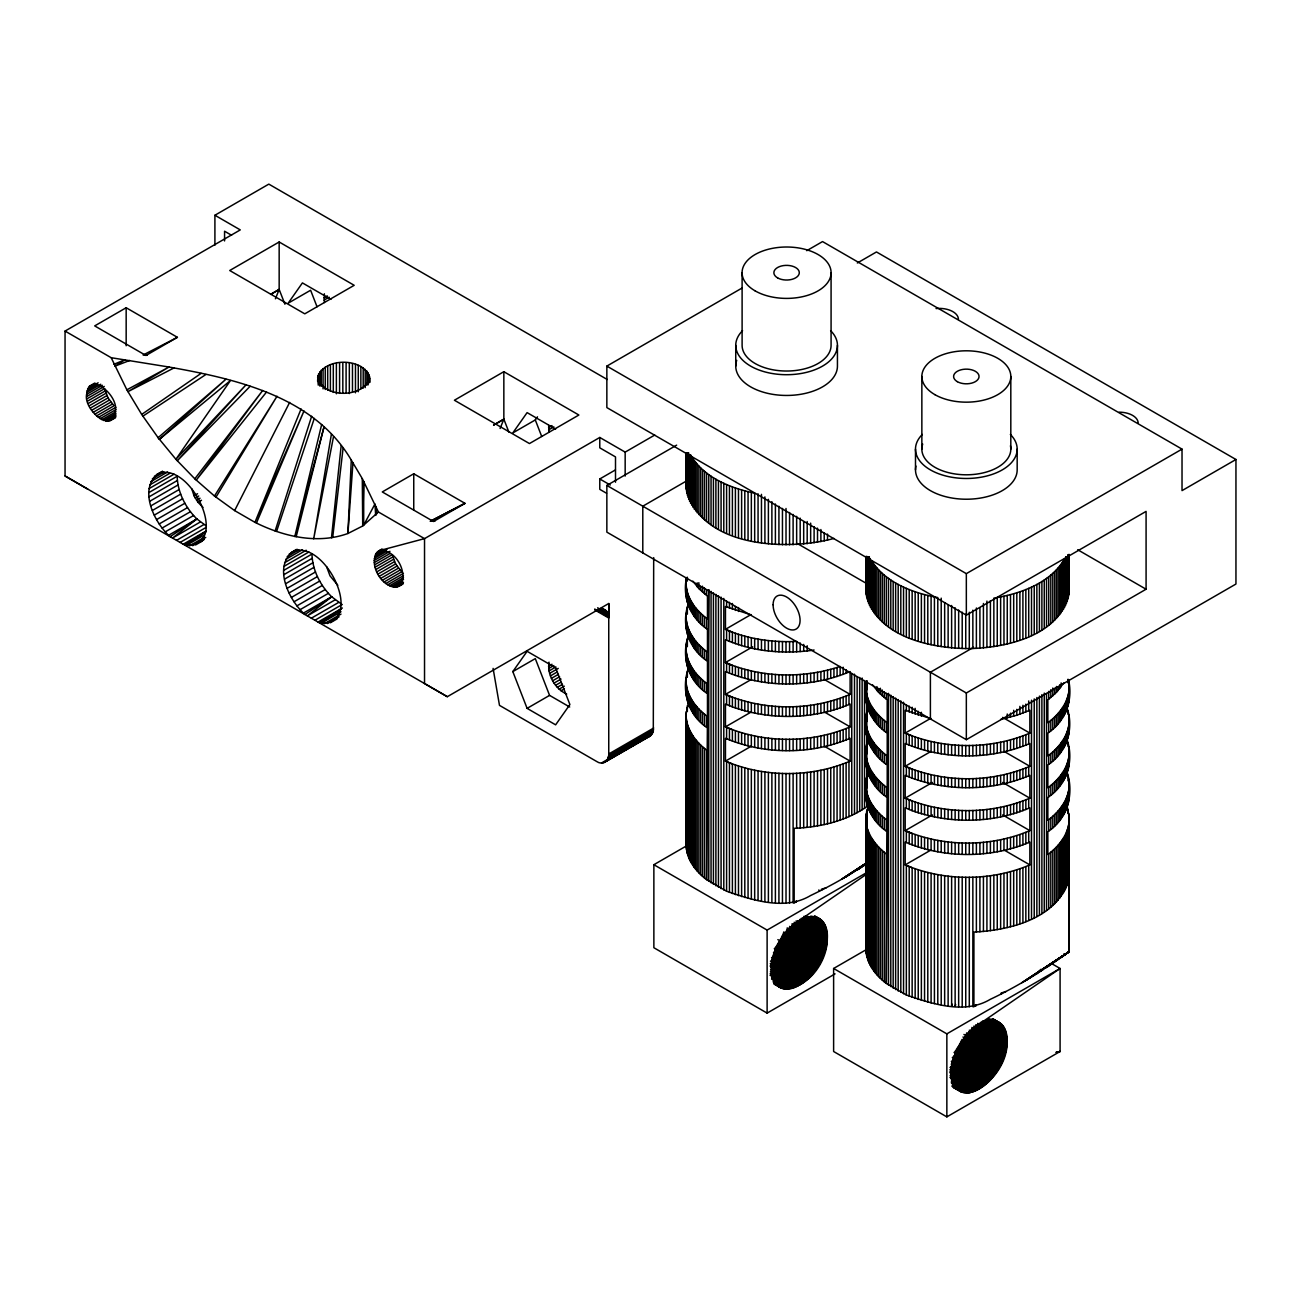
<?xml version="1.0" encoding="UTF-8"?>
<svg xmlns="http://www.w3.org/2000/svg" width="1301" height="1301" viewBox="0 0 1301 1301"><rect width="100%" height="100%" fill="white"/><g stroke="black" fill="none" stroke-linecap="round" stroke-linejoin="round"><path stroke-width="1.5" d="M214.909 245.19L214.909 215.25L240.278 229.903L65.05 331.072L65.05 475.987L447.316 696.702L608.754 603.501L608.754 618.008L594.736 609.909M866.791 863.327C849.033 875.654 830.071 886.209 810.572 895.543C784.91 910.928 752.726 900.211 726.592 891.218L726.592 761.638L725.454 761.118L725.454 738.285C764.663 754.873 810.913 754.873 850.122 738.285L850.122 761.118C811.287 777.575 765.573 777.64 726.592 761.638M735.748 366.101L735.748 345.35M742.107 272.706L742.107 345.35A44.478 25.678 0 0 0 786.585 371.029A44.478 25.678 0 0 0 831.079 345.35L831.079 272.706M837.437 345.35L837.437 366.101A50.837 29.354 0 0 1 781.608 395.309A50.837 29.354 0 0 1 736.724 360.361M1067.34 807.319L1069.194 817.5L1068.999 951.795L1036.913 973.668C1021.854 983.019 1006.372 991.769 990.321 999.314C964.659 1014.699 932.475 1003.982 906.342 994.989L906.342 865.409L905.187 864.889L905.187 842.056C944.396 858.644 990.646 858.644 1029.855 842.056L1029.855 864.889C991.02 881.346 945.323 881.411 906.342 865.409M915.497 469.872L915.497 449.121M921.856 449.121L921.856 376.477M1010.812 449.121L1010.812 376.477M1017.171 449.121L1017.171 469.872A50.837 29.354 0 0 1 963.016 499.161A50.837 29.354 0 0 1 915.937 466.051M857.326 262.997L876.467 251.955L1235.95 459.497L1235.95 584.035L966.334 739.684L606.851 532.142L606.851 485.436L966.334 692.994L1146.083 589.223L1146.083 511.391L966.334 615.162L606.851 407.603L606.851 366.101L741.879 288.139M806.75 250.686L822.541 241.579L1182.024 449.121L1182.024 490.623L1235.95 459.497M708.638 589.662L706.573 879.655L726.592 891.218M888.372 693.433L886.323 983.442L906.342 994.989M779.95 987.508C811.613 994.712 841.731 942.526 819.663 918.717M1051.387 963.456L1060.087 968.481L976.27 1026.131C957.308 1037.011 933.386 1090.498 969.603 1092.71C995.981 1085.75 1019.854 1045.256 999.412 1022.488M111.187 357.71L168.984 367.028C236.213 378.965 313.98 396.447 351.286 460.082L347.92 533.491C317.168 544.582 283.276 536.484 254.963 522.335L234.635 510.594L214.486 496.023L194.808 478.817L175.911 459.286L158.12 437.689L141.695 414.434L126.88 389.812L111.187 357.71L65.05 331.072M324.356 302.548L324.356 293.766M608.754 603.501L608.754 753.978C609.746 760.483 602.542 765.557 596.964 761.654L499.486 705.37L493.095 668.389M604.217 762.532L650.289 736.008L653.297 731.406L653.687 557.625M206.29 525.946L196.874 518.953L170.138 536.663C153.242 522.221 135.889 484.265 162.544 471.238M341.09 603.778L331.674 596.785L304.954 614.495C288.302 600.07 271.08 563.366 296.4 549.429M549.022 432.257L548.664 425.443M566.699 694.067C554.974 688.847 546.973 674.926 549.022 662.16M686.115 485.11L686.245 483.061M686.489 581.303L686.489 577.839C682.179 597.598 690.717 618.268 707.468 629.326L707.468 652.159C696.246 643.946 686.554 631.619 686.115 617.178M686.115 592.313L686.245 590.264M688.717 602.948C680.618 623.943 688.473 649.036 707.468 661.184L707.468 684.017C696.246 675.804 686.554 663.477 686.115 649.053M686.115 624.171L686.245 622.122M688.717 634.823C680.618 655.964 688.245 681.382 707.468 693.661L707.468 716.493C696.246 708.281 686.554 695.954 686.115 681.529M686.115 656.647L686.245 654.598M688.717 667.299C680.618 688.945 687.595 715.274 707.468 727.909L707.468 750.742C696.246 742.529 686.554 730.203 686.115 715.778M686.115 690.896L686.245 688.847M688.717 701.548L686.115 713.729L686.115 845.357C686.538 859.392 695.759 871.491 706.573 879.655L706.573 750.075M686.115 843.308L686.245 841.259M865.864 588.881L867.1 580.718M866.238 702.215L866.238 681.61C861.929 701.385 870.467 722.055 887.217 733.097L887.217 755.93C875.98 747.717 866.303 735.39 865.864 720.965M865.864 696.084L867.1 681.008M868.45 706.736C860.351 727.714 868.222 752.807 887.217 764.955L887.217 787.788C875.98 779.575 866.303 767.248 865.864 752.824M865.864 727.942L867.1 710.753M868.45 738.594C860.351 759.751 867.978 785.17 887.217 797.432L887.217 820.264C875.98 812.068 866.303 799.741 865.864 785.3M865.864 760.418L867.1 742.611M868.45 771.07C860.368 792.716 867.344 819.061 887.217 831.681L887.217 854.513C875.98 846.3 866.303 833.974 865.864 819.549M865.864 794.667L867.1 775.087M868.45 805.319L865.864 817.5L865.864 949.128C866.271 963.179 875.508 975.262 886.323 983.442L886.323 853.846M865.864 947.079L866.059 944.428M865.864 556.568L865.864 590.93C873.296 636.596 930.264 648.451 969.294 648.597C1007.348 647.703 1062.25 635.376 1069.194 590.93L1069.194 554.551M1069.194 687.757C1068.755 702.182 1059.063 714.509 1047.842 722.722L1047.842 699.889L1056.461 692.36L1063.665 683.009M1069.194 720.965C1068.755 735.39 1059.063 747.717 1047.842 755.93L1047.842 733.097C1065.308 721.697 1073.471 699.84 1068.446 679.577L1068.446 683.025M1069.194 752.824C1068.755 767.248 1059.063 779.575 1047.842 787.788L1047.842 764.955C1066.836 752.807 1074.691 727.714 1066.592 706.736M1069.194 785.3C1068.755 799.741 1059.063 812.068 1047.842 820.264L1047.842 797.432C1066.413 785.495 1074.236 761.459 1067.34 740.594M1069.194 819.549C1068.755 833.974 1059.063 846.3 1047.842 854.513L1047.842 831.681C1067.08 819.386 1074.252 794.439 1067.34 773.07M86.614 394.382C90.338 370.59 118.716 396.138 115.399 411.002C111.658 434.745 83.329 409.213 86.614 394.382L102.372 385.291M402.594 584.116C384.95 597.045 362.442 558.796 381.616 549.282M352.945 462.88L347.92 533.491L362.719 525.978L378.412 511.992L362.296 478.638L351.286 460.082M331.479 537.785L341.155 445.739M332.698 537.476L343.057 448.422M866.059 869.832L867.1 864.336M1068.446 825.68L1068.446 880.679L1068.999 877.216M317.607 381.372C317.509 355.498 371.159 355.905 369.695 382.331M369.695 378.266C363.093 398.496 322.746 398.431 317.607 377.306M331.413 434.176L313.687 538.825L333.511 436.697M321.656 424.533L294.79 536.549L324.03 426.891L296.189 536.711M1068.82 878.647C1058.396 918.587 1009.983 930.199 973.912 932.101L973.912 1006.681M867.198 873.752L796.537 922.36C778.535 935.761 760.581 967.993 779.266 987.101M955.698 1004.502L955.129 1006.372L955.129 876.793M275.113 531.019L311.655 416.255M276.576 531.426L314.289 418.434M952.348 1004.242L951.616 1006.08L951.616 876.5M275.422 298.791L279.162 289.44L279.162 241.986L229.724 270.51L304.776 313.834L354.197 285.309L279.162 241.986M500.104 428.501L503.845 419.166L503.845 371.696L454.407 400.236L529.458 443.56L578.88 415.019L503.845 371.696M301.084 408.953L254.963 522.335L303.995 410.97L256.46 522.969M234.635 510.594L289.668 402.367M206.095 531.328L184.644 545.038C233.107 548.339 189.474 457.399 156.592 474.491M993.85 646.613L993.85 598.151C1020.651 593.646 1050.33 583.368 1064.755 558.601L1064.755 607.063M215.982 497.112L277.015 396.252L214.486 496.023M555.625 429.086L527.1 412.628L512.822 432.924L535.296 419.947L537.492 416.824M512.822 671.592L527.1 651.313L555.625 667.771L569.903 704.54L555.625 724.836L527.1 708.362L512.822 671.592L535.296 658.615L549.575 695.385L569.708 707.012M194.808 478.817L262.672 390.495L196.256 480.102L266.526 392.024M1040.735 969.375L1036.913 973.668M250.15 386.267L177.31 460.733L245.987 384.852L175.911 459.286L230.472 380.51L159.438 439.299L158.12 437.689L225.951 379.225L159.438 439.299M857.164 869.881L863.116 866.059L859.863 867.068L861.116 867.377L857.652 869.588L867.621 862.774M399.082 586.133C410.173 573.774 394.398 546.534 378.103 551.299M148.867 492.591L177.164 476.247C177.603 492.38 185.506 507.748 196.874 518.953L172.529 538.045L200.338 521.994M283.667 570.407L311.964 554.08C312.403 570.212 320.322 585.58 331.674 596.785L307.345 615.877L335.154 599.826M1066.69 953.487L1068.999 951.795L1069.064 815.451M1066.235 953.812L1063.844 955.568L1064.169 953.796L1063.584 955.763L1060.624 957.829M206.078 531.621L186.222 545.461L204.517 534.906M340.878 609.453L321.022 623.293L319.461 622.87L340.895 609.161M1023.611 981.686L1068.999 951.795L1021.74 982.775M1045.451 968.139L1068.999 951.795L1025.221 980.743M141.695 414.434L201.118 373.371M866.385 863.815L863.49 865.815L867.263 863.327M1027.367 979.474L1068.999 951.795L1025.481 980.58M1057.827 959.78L1047.012 967.115M794.163 902.91L794.163 828.33C819.565 827.257 845.65 821.37 866.808 806.685L866.808 681.008M796.537 922.36C802.831 917.904 811.58 914.489 818.98 918.327M976.27 1026.131C982.58 1021.692 991.313 1018.26 998.713 1022.098M847.618 875.703L867.474 862.482L845.471 876.972M845.748 876.809L867.491 862.417L841.991 879.004M142.899 416.141L205.9 374.493M843.861 877.915L867.263 862.482L841.698 879.167M279.162 289.44L270.657 294.384L279.162 289.44L284.935 304.239M503.845 419.166L493.632 425.085L503.845 419.166L508.886 432.111M214.909 215.25L268.819 184.124L607.209 379.485M126.164 307.735L94.697 325.901L145.94 355.482L177.408 337.317L126.164 307.735L126.164 345.757M89.362 386.186L94.615 383.161M88.403 387.389L95.396 383.356M87.639 388.853L98.144 382.787M87.086 390.528L97.591 384.462M86.744 392.365L100.746 384.267M86.744 396.529L104.259 386.43M87.086 398.756L104.6 388.657L108.032 397.878L114.065 405.782L96.567 415.897M87.639 401.082L105.153 390.967M88.403 403.391L105.901 393.292M89.362 405.717L106.877 395.618M90.517 407.994L108.032 397.878M91.851 410.189L109.349 400.074M93.298 412.254L110.813 402.139M94.892 414.157L112.39 404.058M98.323 417.426L115.822 407.327M100.096 418.727L115.854 409.636M101.917 419.768L115.919 411.685M103.69 420.532L115.952 413.458M105.462 421.036L115.968 414.97M107.121 421.231L115.887 416.174M108.715 421.15L115.708 417.101M110.162 420.76L115.415 417.735M323.884 297.896L327.332 295.896M323.982 300.157L329.169 297.165M154.315 476.345L162.625 471.531M152.38 478.735L164.04 472.019M150.883 481.598L167.52 472.003M149.761 484.899L169.732 473.369M149.095 488.591L174.058 474.182M149.095 496.836L177.391 480.492M149.761 501.275L178.058 484.948M150.883 505.861L179.164 489.534M152.38 510.48L180.676 494.136M154.315 515.098L182.595 498.755M203.005 507.471L197.996 502.284L194.044 495.762L197.557 493.73M156.592 519.587L184.888 503.259M195.199 498.023L198.711 496.006M196.532 500.218L200.029 498.202M159.21 523.945L187.507 507.618M197.996 502.284L201.492 500.267M162.105 528.043L190.401 511.716M165.26 531.849L193.556 515.521M168.577 535.28L196.874 518.953M176.546 540.354L203.899 524.563M180.123 542.419L205.769 527.621M183.23 544.225L205.818 531.182M189.539 545.867L204.517 537.232M202.403 539.362L205.737 537.427M192.678 545.688L204.338 538.972M200.484 541.753L203.818 539.834M195.573 544.94L202.24 541.102M413.751 473.775L382.283 491.941L433.509 521.522L464.977 503.341L413.751 473.775L413.751 509.797M289.115 554.177L297.441 549.364M287.196 556.568L298.84 549.851M285.667 559.43L302.304 549.819M284.577 562.731L306.207 550.242M283.911 566.423L308.874 552.014M283.911 574.652L312.191 558.324M284.577 579.108L312.858 562.78M548.55 427.606L551.998 425.606M548.664 429.867L553.852 426.874M285.667 583.694L313.964 567.35M287.196 588.312L315.493 571.968M289.115 592.931L317.411 576.587M291.408 597.419L319.688 581.075M376.965 552.226L382.218 549.201M375.989 553.429L382.998 549.396M294.026 601.778L322.323 585.434M375.241 554.893L383.99 549.835M374.672 556.552L386.934 549.477M374.33 558.389L386.592 551.315M374.216 560.422L389.958 551.315M296.921 605.876L325.217 589.532M374.33 562.569L390.089 553.478M374.672 564.797L392.186 554.698L395.618 563.918L401.651 571.822L384.153 581.937M300.059 609.681L328.356 593.354M375.241 567.106L392.739 557.007M654.745 435.054L625.163 452.114L599.777 437.461L424.533 538.63L379.437 550.632M375.989 569.431L393.504 559.332M303.393 613.113L331.674 596.785M376.965 571.757L394.463 561.658M378.103 574.017L395.618 563.918M379.437 576.229L396.951 566.114M311.346 618.186L338.715 602.396M380.9 578.294L398.399 568.179M382.478 580.197L399.992 570.098M314.923 620.252L342.293 604.461M318.046 622.057L342.374 608.006M385.909 583.466L403.424 573.367M340.992 611.763L321.022 623.293C367.093 622.821 323.607 535.801 291.408 552.323M387.698 584.767L403.44 575.676M389.503 585.808L403.505 577.725M324.356 623.699L340.992 614.088M327.494 623.521L339.138 616.804M391.292 586.572L403.538 579.498M330.389 622.772L337.04 618.918M393.048 587.076L401.798 582.019M394.723 587.271L403.473 582.214M396.301 587.19L403.31 583.141M397.748 586.8L403.001 583.775M606.542 493.258L599.777 489.339L599.777 478.963L615.422 469.921M606.851 485.436L676.65 445.137M686.001 481.256L642.792 506.203L642.792 552.892M548.55 666.258L551.998 664.274M548.664 668.551L553.852 665.559M549.022 670.942L555.934 666.958M549.624 673.381L558.259 668.389M550.453 675.87L557.365 671.885M551.478 678.325L558.389 674.341M552.697 680.732L559.609 676.748M554.096 683.058L561.007 679.073M555.641 685.269L560.829 682.277M557.332 687.318L562.52 684.326M559.105 689.156L564.292 686.164M527.1 708.362L549.575 695.385M560.959 690.766L564.423 688.766M750.986 614.576L725.454 629.326L725.454 606.494L751.344 614.934M752.677 646.808L725.454 662.534L725.454 639.702C753.133 651.801 784.389 654.419 814.101 650.028M608.754 753.978L653.687 728.023M653.606 729.78L608.673 755.718L607.209 760.077L652.143 734.138M608.364 757.361L653.297 731.406M607.876 758.792L652.809 732.853M601.55 762.955L608.461 758.955M620.561 751.978L624.025 749.978M627.472 747.977L632.66 744.985M602.932 762.874L647.865 736.935M606.364 761.118L651.297 735.179M750.986 679.642L725.454 694.392L725.454 671.56C764.663 688.148 810.913 688.148 850.122 671.56L850.122 694.392C810.913 710.98 764.663 710.98 725.454 694.392L732.398 697.255L732.398 706.898C770.127 720.331 813.19 719.795 850.122 704.036L850.122 726.869C810.913 743.456 764.663 743.456 725.454 726.869L725.454 704.036L732.398 706.898M606.851 366.101L966.334 573.643L1182.024 449.121M750.986 712.135L725.454 726.869L732.398 729.731L732.398 741.147M750.986 746.367L725.454 761.118L732.398 763.98L732.398 893.559M973.587 647.296L930.394 672.243L930.394 718.933M835.063 973.88L767.118 1013.105L653.866 947.73L653.866 864.71L686.977 845.601M930.719 718.347L905.187 733.097L905.187 710.265L931.093 718.705M930.719 751.555L905.187 766.305L905.187 743.473C944.396 760.06 990.646 760.06 1029.855 743.473L1029.855 766.305C990.646 782.893 944.396 782.893 905.187 766.305L912.147 769.167L912.147 778.193C949.86 791.626 992.923 791.089 1029.855 775.331L1029.855 798.163C990.646 814.751 944.396 814.751 905.187 798.163L905.187 775.331L912.147 778.193M932.427 782.438L905.187 798.163L912.147 801.026L912.147 810.686C949.86 824.102 992.923 823.566 1029.855 807.807L1029.855 830.64C990.646 847.227 944.396 847.227 905.187 830.64L905.187 807.807L912.147 810.686M932.427 814.914L905.187 830.64L912.147 833.502L912.147 844.918M653.866 864.71L767.118 930.085L866.417 872.743M930.719 850.155L905.187 864.889L912.147 867.751L912.147 997.347M833.616 968.481L946.852 1033.856L1060.087 968.481L1060.087 1051.501L946.852 1116.876L833.616 1051.501L833.616 968.481L866.71 949.372M126.88 389.812L168.984 367.028L127.986 391.65L173.862 368.004M143.11 355.01L177.408 337.317M430.224 521.311L464.977 503.341L430.696 521.05M596.167 610.754C601.306 606.624 609.323 610.332 608.738 617.129L594.703 609.031M649.15 736.594L650.289 736.008M1038.393 972.286L1042.865 969.847M1000.632 719.404L1016.813 715.241L1029.855 710.265L1029.855 733.097C990.646 749.685 944.396 749.685 905.187 733.097L912.147 735.959L912.147 746.335M113.919 364.28L125.107 359.71L114.895 366.166L129.693 360.475M826.249 887.737L821.386 889.266L821.825 890.014M1005.982 991.508L1001.136 993.053L1001.575 993.785M732.398 674.422L732.398 665.396L725.454 662.534C761.394 677.919 803.156 678.699 840.153 666.486L840.153 675.512M833.941 538.435C785.999 551.461 698.702 547.526 686.115 487.159L686.115 452.797M144.086 354.897L147.338 355.01M431.672 520.937L434.924 521.05M732.398 642.564L732.398 632.188L725.454 629.326C747.717 639.165 772.452 642.548 796.651 641.426L796.651 651.817M871.394 609.014L871.394 560.552C885.753 582.946 912.765 592.866 937.793 597.582L937.793 646.044M690.555 503.292L690.555 454.83C703.613 477.597 730.186 488.005 754.678 493.177L754.678 541.639M1077.683 549.738L1146.083 589.223M797.334 543.525L867.539 584.068M231.562 235.253L224.569 231.22L224.569 240.945M330.942 299.376L302.417 282.902L288.155 303.198L310.614 290.237L317.037 306.776M599.777 478.963L610.25 485.013M1002.632 717.371L1029.855 733.097M1004.323 751.555L1029.855 766.305M824.59 679.642L850.122 694.392M1002.632 782.438L1029.855 798.163M824.59 712.135L850.122 726.869M1002.632 814.914L1029.855 830.64M602.379 608.38L605.876 610.413M601.55 608.299L606.819 611.34M600.558 608.461L607.567 612.511M597.631 607.795L608.152 613.877M598.021 609.34L608.543 615.406M824.59 746.367L850.122 761.118M1004.323 850.155L1029.855 864.889M378.412 511.992L424.533 538.63L424.533 683.545L447.316 696.702M815.109 916.148L820.329 919.157M993.118 1018.911L1000.079 1022.944M814.621 916.148L821.598 920.165M992.63 1018.911L1001.347 1023.936M815.223 916.717L822.183 920.734M993.216 1019.48L1001.933 1024.505M814.036 916.311L822.752 921.336M992.045 1019.073L1002.486 1025.107M814.572 916.945L823.289 921.97M992.582 1019.708L1003.022 1025.757M813.336 916.62L823.793 922.653M991.329 1019.382L1003.526 1026.424M812.068 916.327L824.265 923.368M990.077 1019.106L1004.014 1027.139M810.767 916.083L824.704 924.117M988.776 1018.846L1004.453 1027.904M811.19 916.863L825.127 924.913M989.183 1019.626L1004.86 1028.684M809.824 916.685L825.501 925.727M987.833 1019.447L1005.25 1029.498M808.441 916.522L825.859 926.588M988.175 1020.293L1005.608 1030.359M807.01 916.408L826.184 927.467M986.76 1020.179L1005.917 1031.238M805.563 916.311L826.46 928.394M987.036 1021.09L1006.21 1032.165M804.067 916.262L826.72 929.337M985.556 1021.041L1006.454 1033.108M804.294 917.238L826.932 930.313M984.028 1021.009L1006.681 1034.084M804.473 918.23L827.127 931.305M982.483 1021.009L1006.86 1035.092M802.88 918.262L827.273 932.345M982.629 1022.033L1007.023 1036.116M801.27 918.311L827.403 933.402M981.003 1022.082L1007.137 1037.173M801.351 919.384L827.485 934.476M981.1 1023.155L1007.218 1038.247M799.66 919.482L827.534 935.582M979.409 1023.253L1007.283 1039.353M799.676 920.604L827.55 936.704M977.685 1023.367L1007.299 1040.475M797.92 920.734L827.534 937.842M977.669 1024.521L1007.283 1041.613M796.131 920.897L827.485 938.997M975.864 1024.668L1007.218 1042.768M796.033 922.067L827.403 940.184M975.783 1025.838L1007.137 1043.955M794.179 922.263L827.273 941.371M973.929 1026.034L1007.023 1045.142M794.017 923.466L827.127 942.575M973.766 1027.237L1006.86 1046.346M792.098 923.677L826.932 943.794M971.831 1027.448L1006.681 1047.565M791.87 924.913L826.72 945.03M971.619 1028.684L1006.454 1048.801M791.626 926.149L826.46 946.266M971.359 1029.92L1006.21 1050.037M789.593 926.393L826.184 947.518M969.343 1030.164L1005.917 1051.289M789.268 927.646L825.859 948.771M969.017 1031.417L1005.608 1052.542M787.186 927.906L825.501 950.023M968.66 1032.685L1005.25 1053.794M786.796 929.158L825.127 951.291M966.545 1032.929L1004.86 1055.062M786.389 930.426L824.704 952.56M966.123 1034.197L1004.453 1056.331M785.934 931.695L824.265 953.828M963.943 1034.458L1004.014 1057.599M783.722 931.955L823.793 955.08M965.212 1036.734L1003.526 1058.851M783.218 933.207L823.289 956.349M962.951 1036.995L1003.022 1060.12M782.682 934.476L822.752 957.601M964.171 1039.255L1002.486 1061.372M782.112 935.728L822.183 958.853M961.862 1039.499L1001.933 1062.624M781.527 936.964L821.598 960.105M961.276 1040.735L1001.347 1063.876M780.909 938.2L820.98 961.341M960.658 1041.971L1000.729 1065.112M780.275 939.436L820.329 962.561M960.008 1043.207L1000.079 1066.332M777.852 939.631L819.663 963.781M959.341 1044.41L999.412 1067.552M778.909 941.843L818.98 964.984M958.642 1045.614L998.713 1068.755M778.193 943.03L818.264 966.155M957.926 1046.801L997.997 1069.942M777.445 944.201L817.516 967.326M957.194 1047.972L997.265 1071.113M776.681 945.355L816.752 968.481M956.43 1049.126L996.501 1072.252M775.9 946.477L815.971 969.619M955.65 1050.265L995.72 1073.39M775.103 947.6L815.174 970.725M954.853 1051.371L994.907 1074.512M774.274 948.689L814.345 971.814M954.023 1052.46L994.094 1075.602M775.185 950.755L813.515 972.888M954.918 1054.542L993.248 1076.659M774.323 951.812L812.653 973.929M954.072 1055.583L992.387 1077.716M773.445 952.82L811.775 974.953M953.194 1056.591L991.525 1078.724M774.306 954.82L810.897 975.945M952.299 1057.583L990.63 1079.716M773.396 955.78L809.986 976.905M953.145 1059.551L989.736 1080.676M772.485 956.723L809.076 977.848M952.234 1060.494L988.809 1081.619M771.558 957.617L808.149 978.742M951.307 1061.405L987.882 1082.513M772.371 959.504L807.205 979.62M952.104 1063.275L986.955 1083.391M771.412 960.333L806.262 980.45M951.161 1064.12L986.012 1084.237M770.468 961.146L805.303 981.263M951.942 1065.926L985.052 1085.034M771.249 962.919L804.343 982.027M950.982 1066.69L984.093 1085.815M770.273 963.667L803.367 982.775M950.023 1067.438L983.117 1086.546M771.038 965.358L802.408 983.475M950.787 1069.146L982.141 1087.246M770.062 966.025L801.432 984.125M949.811 1069.796L981.165 1087.912M770.826 967.651L800.44 984.759M950.576 1071.439L980.19 1088.53M771.591 969.245L799.465 985.345M949.6 1072.024L979.214 1089.116M770.615 969.798L798.489 985.882M950.348 1073.569L978.222 1089.669M771.379 971.31L797.513 986.402M951.112 1075.081L977.246 1090.173M770.403 971.766L796.537 986.857M950.137 1075.553L976.27 1090.628M771.168 973.197L795.562 987.28M950.917 1076.984L975.295 1091.051M770.192 973.587L794.586 987.67M949.941 1077.358L974.335 1091.441M770.973 974.937L793.626 988.012M952.462 1079.716L973.376 1091.783M770.029 975.23L792.667 988.305M951.503 1080.009L972.416 1092.076M772.566 977.49L791.724 988.549M952.299 1081.261L971.473 1092.336M771.623 977.702L790.78 988.76M951.373 1081.473L970.53 1092.547M772.436 978.872L789.853 988.939M952.186 1082.643L969.603 1092.71M771.526 979.002L788.943 989.053M951.275 1082.774L968.692 1092.824M774.111 981.084L788.048 989.134M952.104 1083.863L967.781 1092.905M773.217 981.117L787.154 989.167M952.966 1084.888L966.903 1092.938M774.079 982.125L786.276 989.167M953.828 1085.896L966.025 1092.938M773.233 982.06L785.43 989.102M952.966 1085.831L965.163 1092.873M774.128 982.971L784.584 989.004M952.137 1085.733L964.334 1092.775M775.054 983.832L783.755 988.858M952.446 1086.254L963.504 1092.645M774.241 983.654L782.958 988.679M952.251 1086.416L962.707 1092.45M775.201 984.434L782.177 988.451M953.6 1087.425L961.911 1092.222M774.03 984.093L781.413 988.175M953.454 1087.62L961.163 1091.946M65.05 475.987L87.817 489.16M872.597 684.928L878.598 692.36L887.217 699.889L887.217 722.722C875.98 714.509 866.303 702.182 865.864 687.757M692.864 581.157L698.848 588.589L707.468 596.118L707.468 618.951C696.246 610.738 686.554 598.411 686.115 583.97M337.805 585.287L330.015 575.855L326.584 566.634M818.849 889.933L819.484 891.201M194.044 495.762L191.767 488.802M535.296 419.947L541.72 436.485M976.205 1005.738L975.978 1004.714L975.522 1006.015L972.855 1006.73L972.855 877.15M796.456 901.951L796.245 900.942L795.789 902.243L793.106 902.959L793.106 773.379M1068.82 584.783L1069.194 588.881M1068.82 691.986L1069.194 696.084M1068.82 790.569L1069.194 794.667M1069.194 727.942L1068.82 714.818M1069.194 760.418L1068.82 746.676M1069.194 947.079L1068.82 813.401M376.477 514.383L376.054 506.528L375.68 515.407L374.964 503.959L363.695 525.214L363.695 481.435L362.719 525.978L362.296 478.638M1069.064 554.519L1069.064 592.98M1069.064 683.659L1069.064 700.182M1069.064 716.867L1069.064 732.04M1069.064 748.725L1069.064 764.516M1069.064 781.202L1069.064 798.765M1068.82 554.502L1068.82 595.029M1068.82 681.61L1068.82 702.215M1068.82 725.047L1068.82 734.073M1068.82 756.906L1068.82 766.565M1068.82 779.153L1068.82 800.814M1068.446 554.649L1068.446 597.061M1068.446 693.888L1068.446 704.264M1068.446 727.096L1068.446 736.122M1068.446 758.955L1068.446 768.598M1068.446 791.431L1068.446 802.847M1067.958 554.665L1067.958 599.094M1067.958 679.268L1067.958 682.732M1067.958 695.905L1067.958 706.28M1067.958 710.753L1067.958 714.363M1067.958 729.113L1067.958 738.155M1067.958 742.611L1067.958 746.465M1067.958 760.971L1067.958 770.631M1067.958 775.087L1067.958 780.795M1067.958 793.464L1067.958 804.88M1067.958 809.336L1067.958 813.385M1067.958 827.712L1067.34 884.729L1067.34 829.729M1067.34 556.682L1067.34 601.111M1067.34 697.921L1067.34 708.313M1067.34 731.129L1067.34 740.171M1067.34 763.004L1067.34 772.648M1067.34 795.48L1067.34 806.896M1066.592 556.665L1066.592 603.111M1066.592 699.938L1066.592 710.346M1066.592 733.146L1066.592 742.172M1066.592 765.004L1066.592 774.648M1066.592 797.48L1066.592 809.368M1066.592 831.729L1066.592 886.729M1065.747 556.633L1065.747 605.095M1065.747 701.922L1065.747 712.298M1065.747 735.13L1065.747 744.156M1065.747 766.988L1065.747 776.632M1065.747 799.465L1065.747 810.881M1065.747 833.713L1065.747 888.713M1064.755 703.89L1064.755 714.265M1064.755 737.098L1064.755 746.124M1064.755 768.956L1064.755 778.616M1064.755 801.432L1064.755 812.849M1064.755 835.681L1064.755 890.681M1063.665 560.552L1063.665 609.014M1063.665 705.841L1063.665 716.217M1063.665 739.049L1063.665 748.075M1063.665 770.908L1063.665 780.551M1063.665 803.384L1063.665 814.8M1063.665 837.633L1063.665 892.632M1062.445 562.487L1062.445 610.95M1062.445 707.76L1062.445 718.136M1062.445 740.968L1062.445 749.994M1062.445 772.827L1062.445 782.486M1062.445 805.319L1062.445 816.735M1062.445 839.568L1062.445 894.568M1061.128 564.374L1061.128 612.836M1061.128 682.911L1061.128 686.83M1061.128 709.663L1061.128 720.038M1061.128 742.871L1061.128 751.897M1061.128 774.729L1061.128 784.389M1061.128 807.222L1061.128 818.622M1061.128 841.454L1061.128 896.454M1059.681 566.244L1059.681 614.706M1059.681 684.781L1059.681 688.701M1059.681 711.533L1059.681 721.909M1059.681 744.741L1059.681 753.767M1059.681 776.599L1059.681 786.259M1059.681 809.092L1059.681 820.508M1059.681 843.324L1059.681 898.34M1058.12 568.098L1058.12 616.56M1058.12 686.619L1058.12 690.555M1058.12 713.371L1058.12 723.763M1058.12 746.579L1058.12 755.621M1058.12 778.453L1058.12 788.097M1058.12 810.93L1058.12 822.346M1058.12 845.178L1058.12 900.178M1056.461 569.903L1056.461 618.365M1056.461 686.473L1056.461 692.36M1056.461 715.192L1056.461 725.568M1056.461 748.4L1056.461 757.426M1056.461 780.258L1056.461 789.902M1056.461 812.735L1056.461 824.151M1056.461 846.984L1056.461 901.983M1054.688 571.676L1054.688 620.138M1054.688 688.245L1054.688 694.132M1054.688 716.965L1054.688 727.34M1054.688 750.173L1054.688 759.199M1054.688 782.031L1054.688 791.675M1054.688 814.507L1054.688 825.924M1054.688 848.756L1054.688 903.756M1052.802 573.416L1052.802 621.878M1052.802 688.018L1052.802 695.872M1052.802 718.705L1052.802 729.08M1052.802 751.913L1052.802 760.939M1052.802 783.771L1052.802 793.415M1052.802 816.247L1052.802 827.664M1052.802 850.496L1052.802 905.496M1050.818 575.107L1050.818 623.569M1050.818 689.709L1050.818 697.564M1050.818 720.396L1050.818 730.772M1050.818 753.604L1050.818 762.63M1050.818 785.462L1050.818 795.122M1050.818 817.955L1050.818 829.355M1050.818 852.188L1050.818 907.187M1048.736 576.766L1048.736 625.228M1048.736 691.368L1048.736 699.222M1048.736 722.055L1048.736 732.43M1048.736 755.263L1048.736 764.289M1048.736 787.121L1048.736 796.781M1048.736 819.597L1048.736 831.014M1048.736 853.846L1048.736 908.846M1046.541 578.392L1046.541 626.854M1046.541 693.563L1046.541 910.472M1044.264 579.953L1044.264 628.416M1044.264 693.091L1044.264 912.034M1041.89 581.482L1041.89 629.944M1041.89 694.62L1041.89 913.562M1039.418 582.946L1039.418 631.408M1039.418 696.1L1039.418 915.026M1036.864 584.377L1036.864 632.839M1036.864 697.515L1036.864 916.457M1034.23 585.743L1034.23 634.205M1034.23 698.897L1034.23 917.823M1031.514 587.06L1031.514 635.522M1031.514 700.214L1031.514 919.14M1028.717 588.328L1028.717 636.791M1028.717 700.963L1028.717 710.785M1028.717 733.618L1028.717 743.993M1028.717 766.826L1028.717 775.851M1028.717 798.684L1028.717 808.328M1028.717 831.16L1028.717 842.576M1028.717 865.409L1028.717 920.409M1025.838 589.532L1025.838 637.994M1025.838 704.134L1025.838 711.989M1025.838 734.821L1025.838 745.197M1025.838 768.029L1025.838 777.055M1025.838 799.887L1025.838 809.531M1025.838 832.364L1025.838 843.78M1025.838 866.612L1025.838 921.612M1022.911 590.67L1022.911 639.133M1022.911 705.272L1022.911 713.127M1022.911 735.959L1022.911 746.335M1022.911 769.167L1022.911 778.193M1022.911 801.026L1022.911 810.686M1022.911 833.502L1022.911 844.918M1022.911 867.751L1022.911 922.751M1019.886 591.76L1019.886 640.222M1019.886 706.362L1019.886 714.216M1019.886 737.049L1019.886 747.425M1019.886 770.257L1019.886 779.283M1019.886 802.115L1019.886 811.759M1019.886 834.592L1019.886 846.008M1019.886 868.84L1019.886 923.84M1016.813 592.784L1016.813 641.247M1016.813 709.354L1016.813 715.241M1016.813 738.074L1016.813 748.449M1016.813 771.282L1016.813 780.307M1016.813 803.14L1016.813 812.783M1016.813 835.616L1016.813 847.032M1016.813 869.865L1016.813 924.865M1013.69 593.744L1013.69 642.206M1013.69 710.313L1013.69 716.2M1013.69 739.033L1013.69 749.409M1013.69 772.241L1013.69 781.267M1013.69 804.099L1013.69 813.759M1013.69 836.576L1013.69 847.992M1013.69 870.824L1013.69 925.824M1010.503 594.638L1010.503 643.101M1010.503 713.176L1010.503 717.095M1010.503 739.927L1010.503 750.303M1010.503 773.136L1010.503 782.161M1010.503 804.994L1010.503 814.654M1010.503 837.486L1010.503 848.903M1010.503 871.719L1010.503 926.735M1007.25 595.484L1007.25 643.946M1007.25 714.005L1007.25 717.941M1007.25 740.757L1007.25 751.149M1007.25 773.965L1007.25 783.007M1007.25 805.839L1007.25 815.483M1007.25 838.316L1007.25 849.732M1007.25 872.564L1007.25 927.564M1003.965 596.248L1003.965 644.711M1003.965 741.537L1003.965 751.913M1003.965 774.745L1003.965 783.771M1003.965 806.604L1003.965 816.247M1003.965 839.08L1003.965 850.496M1003.965 873.329L1003.965 928.329M1000.632 596.948L1000.632 645.41M1000.632 742.237L1000.632 752.612M1000.632 775.445L1000.632 784.47M1000.632 807.303L1000.632 816.947M1000.632 839.779L1000.632 851.196M1000.632 874.028L1000.632 929.028M997.249 597.582L997.249 646.044M997.249 742.871L997.249 753.246M997.249 776.079L997.249 785.105M997.249 807.937L997.249 817.581M997.249 840.413L997.249 851.83M997.249 874.662L997.249 929.662M993.85 743.424L993.85 753.816M993.85 776.632L993.85 785.674M993.85 808.49L993.85 818.15M993.85 840.983L993.85 852.399M993.85 875.231L993.85 930.231M990.403 600.655L990.403 647.101M990.403 743.928L990.403 754.304M990.403 777.136L990.403 786.162M990.403 808.994L990.403 818.638M990.403 841.471L990.403 852.887M990.403 875.719L990.403 930.719M986.922 601.078L986.922 647.524M986.922 744.351L986.922 754.726M986.922 777.559L986.922 786.585M986.922 809.417L986.922 819.077M986.922 841.91L986.922 853.31M986.922 876.142L986.922 931.142M983.426 603.469L983.426 647.882M983.426 744.709L983.426 755.084M983.426 777.917L983.426 786.942M983.426 809.775L983.426 819.435M983.426 842.251L983.426 853.667M983.426 876.5L983.426 931.5M979.913 607.778L979.913 648.174M979.913 745.001L979.913 755.377M979.913 778.209L979.913 787.235M979.913 810.068L979.913 819.711M979.913 842.544L979.913 853.96M979.913 876.793L979.913 931.792M976.384 608.006L976.384 648.386M976.384 745.213L976.384 755.588M976.384 778.421L976.384 787.447M976.384 810.279L976.384 819.923M976.384 842.755L976.384 854.172M976.384 877.004L976.384 932.004M972.855 610.169L972.855 648.532M972.855 745.343L972.855 755.735M972.855 778.551L972.855 787.593M972.855 810.425L972.855 820.069M972.855 842.902L972.855 854.318M969.294 612.251L969.294 648.597M969.294 745.424L969.294 755.8M969.294 778.632L969.294 787.658M969.294 810.49L969.294 820.134M969.294 842.967L969.294 854.383M969.294 877.216L969.294 1006.795M966.334 573.643L966.334 615.162M966.334 692.994L966.334 739.684M965.749 614.267L965.749 648.597M965.749 745.424L965.749 755.8M965.749 778.632L965.749 787.658M965.749 810.49L965.749 820.134M965.749 842.967L965.749 854.383M965.749 877.216L965.749 1006.795M962.203 612.186L962.203 648.532M962.203 745.343L962.203 755.735M962.203 778.551L962.203 787.593M962.203 810.425L962.203 820.069M962.203 842.902L962.203 854.318M962.203 877.15L962.203 1006.73M958.658 610.023L958.658 648.386M958.658 745.213L958.658 755.588M958.658 778.421L958.658 787.447M958.658 810.279L958.658 819.923M958.658 842.755L958.658 854.172M958.658 877.004L958.658 1006.584M955.129 607.778L955.129 648.174M955.129 745.001L955.129 755.377M955.129 778.209L955.129 787.235M955.129 810.068L955.129 819.711M955.129 842.544L955.129 853.96M951.616 605.485L951.616 647.882M951.616 744.709L951.616 755.084M951.616 777.917L951.616 786.942M951.616 809.775L951.616 819.435M951.616 842.251L951.616 853.667M948.12 605.128L948.12 647.524M948.12 744.351L948.12 754.726M948.12 777.559L948.12 786.585M948.12 809.417L948.12 819.077M948.12 841.91L948.12 853.31M948.12 876.142L948.12 1005.738M946.852 1033.856L946.852 1116.876M944.656 602.672L944.656 647.101M944.656 743.928L944.656 754.304M944.656 777.136L944.656 786.162M944.656 808.994L944.656 818.638M944.656 841.471L944.656 852.887M944.656 875.719L944.656 1005.299M941.208 598.151L941.208 646.613M941.208 743.424L941.208 753.816M941.208 776.632L941.208 785.674M941.208 808.49L941.208 818.15M941.208 840.983L941.208 852.399M941.208 875.231L941.208 1004.811M937.793 742.871L937.793 753.246M937.793 776.079L937.793 785.105M937.793 807.937L937.793 817.581M937.793 840.413L937.793 851.83M937.793 874.662L937.793 1004.242M934.427 596.948L934.427 645.41M934.427 742.237L934.427 752.612M934.427 775.445L934.427 784.47M934.427 807.303L934.427 816.947M934.427 839.779L934.427 851.196M934.427 874.028L934.427 1003.608M931.093 596.248L931.093 644.711M931.093 741.537L931.093 751.913M931.093 774.745L931.093 783.771M931.093 806.604L931.093 816.247M931.093 839.08L931.093 850.496M931.093 873.329L931.093 1002.908M927.792 595.484L927.792 643.946M927.792 740.757L927.792 751.149M927.792 773.965L927.792 783.007M927.792 805.839L927.792 815.483M927.792 838.316L927.792 849.732M927.792 872.564L927.792 1002.144M924.556 594.638L924.556 643.101M924.556 739.927L924.556 750.303M924.556 773.136L924.556 782.161M924.556 804.994L924.556 814.654M924.556 837.486L924.556 848.903M924.556 871.719L924.556 1001.315M921.368 593.744L921.368 642.206M921.368 712.281L921.368 716.2M921.368 739.033L921.368 749.409M921.368 772.241L921.368 781.267M921.368 804.099L921.368 813.759M921.368 836.576L921.368 847.992M921.368 870.824L921.368 1000.404M918.23 592.784L918.23 641.247M918.23 711.305L918.23 715.241M918.23 738.074L918.23 748.449M918.23 771.282L918.23 780.307M918.23 803.14L918.23 812.783M918.23 835.616L918.23 847.032M918.23 869.865L918.23 999.444M915.156 591.76L915.156 640.222M915.156 708.329L915.156 714.216M915.156 737.049L915.156 747.425M915.156 770.257L915.156 779.283M915.156 802.115L915.156 811.759M915.156 834.592L915.156 846.008M915.156 868.84L915.156 998.42M912.147 590.67L912.147 639.133M912.147 707.24L912.147 713.127M909.204 589.532L909.204 637.994M909.204 706.085L909.204 711.989M909.204 734.821L909.204 745.197M909.204 768.029L909.204 777.055M909.204 799.887L909.204 809.531M909.204 832.364L909.204 843.78M909.204 866.612L909.204 996.192M906.342 588.328L906.342 636.791M906.342 704.882L906.342 710.785M906.342 733.618L906.342 743.993M906.342 766.826L906.342 775.851M906.342 798.684L906.342 808.328M906.342 831.16L906.342 842.576M903.544 587.06L903.544 635.522M903.544 702.215L903.544 993.72M900.812 585.743L900.812 634.205M900.812 700.897L900.812 992.403M898.178 584.377L898.178 632.839M898.178 699.515L898.178 991.037M895.625 582.946L895.625 631.408M895.625 698.1L895.625 989.622M893.169 581.482L893.169 629.944M893.169 696.62L893.169 988.142M890.795 579.953L890.795 628.416M890.795 695.108L890.795 986.613M888.502 578.392L888.502 626.854M888.502 693.531L888.502 985.052M886.323 576.766L886.323 625.228M886.323 693.335L886.323 699.222M886.323 722.055L886.323 732.43M886.323 755.263L886.323 764.289M886.323 787.121L886.323 796.781M886.323 819.597L886.323 831.014M884.241 575.107L884.241 623.569M884.241 691.677L884.241 697.564M884.241 720.396L884.241 730.772M884.241 753.604L884.241 762.63M884.241 785.462L884.241 795.122M884.241 817.955L884.241 829.355M884.241 852.188L884.241 981.783M882.257 573.416L882.257 621.878M882.257 689.985L882.257 695.872M882.257 718.705L882.257 729.08M882.257 751.913L882.257 760.939M882.257 783.771L882.257 793.415M882.257 816.247L882.257 827.664M882.257 850.496L882.257 980.076M880.37 571.676L880.37 620.138M880.37 688.245L880.37 694.132M880.37 716.965L880.37 727.34M880.37 750.173L880.37 759.199M880.37 782.031L880.37 791.675M880.37 814.507L880.37 825.924M880.37 848.756L880.37 978.336M878.598 569.903L878.598 618.365M878.598 688.424L878.598 692.36M878.598 715.192L878.598 725.568M878.598 748.4L878.598 757.426M878.598 780.258L878.598 789.902M878.598 812.735L878.598 824.151M878.598 846.984L878.598 976.563M876.923 568.098L876.923 616.56M876.923 686.619L876.923 690.555M876.923 713.371L876.923 723.763M876.923 746.579L876.923 755.621M876.923 778.453L876.923 788.097M876.923 810.93L876.923 822.346M876.923 845.178L876.923 974.758M875.378 566.244L875.378 614.706M875.378 711.533L875.378 721.909M875.378 744.741L875.378 753.767M875.378 776.599L875.378 786.259M875.378 809.092L875.378 820.508M875.378 843.324L875.378 972.92M873.93 564.374L873.93 612.836M873.93 709.663L873.93 720.038M873.93 742.871L873.93 751.897M873.93 774.729L873.93 784.389M873.93 807.222L873.93 818.622M873.93 841.454L873.93 971.05M872.597 562.487L872.597 610.95M872.597 707.76L872.597 718.136M872.597 740.968L872.597 749.994M872.597 772.827L872.597 782.486M872.597 805.319L872.597 816.735M872.597 839.568L872.597 969.147M871.394 705.841L871.394 716.217M871.394 739.049L871.394 748.075M871.394 770.908L871.394 780.551M871.394 803.384L871.394 814.8M871.394 837.633L871.394 967.212M870.288 558.601L870.288 607.063M870.288 703.89L870.288 714.265M870.288 737.098L870.288 746.124M870.288 768.956L870.288 778.616M870.288 801.432L870.288 812.849M870.288 835.681L870.288 965.277M869.312 556.633L869.312 605.095M869.312 701.922L869.312 712.298M869.312 735.13L869.312 744.156M869.312 766.988L869.312 776.632M869.312 799.465L869.312 810.881M869.312 833.713L869.312 963.293M868.45 556.665L868.45 603.111M868.45 699.938L868.45 710.313M868.45 733.146L868.45 742.172M868.45 765.004L868.45 774.648M868.45 797.48L868.45 808.897M868.45 831.729L868.45 961.309M868.092 705.077L868.092 710.785M868.092 737.423L868.092 743.131M867.718 556.682L867.718 601.111M867.718 697.921L867.718 708.313M867.718 731.129L867.718 740.171M867.718 740.594L867.718 744.448M867.718 763.004L867.718 772.648M867.718 773.07L867.718 776.876M867.718 795.48L867.718 806.896M867.718 829.729L867.718 959.309M867.1 556.486L867.1 599.094M867.1 695.905L867.1 706.28M867.1 729.113L867.1 738.155M867.1 760.971L867.1 770.631M867.1 793.464L867.1 804.88M867.1 809.336L867.1 957.292M866.612 556.503L866.612 597.061M866.612 681.301L866.612 689.953M866.612 693.888L866.612 704.264M866.612 712.785L866.612 721.811M866.612 727.096L866.612 736.122M866.612 744.644L866.612 754.287M866.612 758.955L866.612 768.598M866.612 777.12L866.612 788.536M866.612 791.431L866.612 802.847M866.612 811.369L866.612 955.259M866.238 556.519L866.238 595.029M866.238 714.818L866.238 723.844M866.238 725.047L866.238 734.073M866.238 746.676L866.238 756.336M866.238 756.906L866.238 766.565M866.238 779.153L866.238 800.814M866.238 813.401L866.238 953.226M865.994 556.535L865.994 592.98M865.994 683.659L865.994 700.182M865.994 716.867L865.994 732.04M865.994 748.725L865.994 764.516M865.994 781.202L865.994 798.765M865.994 815.451L865.994 951.177M864.514 680.553L864.514 808.263M862.14 678.016L862.14 809.791M859.685 677.463L859.685 811.255M857.131 676.862L857.131 812.686M854.497 674.178L854.497 814.052M851.765 673.463L851.765 815.369M848.968 694.897L848.968 704.557M848.968 727.389L848.968 738.805M848.968 761.638L848.968 816.638M846.105 669.673L846.105 673.284M846.105 696.1L846.105 705.76M846.105 728.593L846.105 740.009M846.105 762.841L846.105 817.841M843.162 667.202L843.162 674.422M843.162 697.255L843.162 706.898M843.162 729.731L843.162 741.147M843.162 763.98L843.162 818.98M840.153 698.344L840.153 707.988M840.153 730.82L840.153 742.237M840.153 765.069L840.153 820.069M837.08 667.511L837.08 676.536M837.08 699.369L837.08 709.012M837.08 731.845L837.08 743.261M837.08 766.094L837.08 821.094M833.941 668.47L833.941 677.496M833.941 700.328L833.941 709.972M833.941 732.805L833.941 744.221M833.941 767.053L833.941 822.053M830.754 669.365L830.754 678.39M830.754 701.223L830.754 710.883M830.754 733.699L830.754 745.115M830.754 767.948L830.754 822.948M827.517 534.109L827.517 540.175M827.517 670.194L827.517 679.22M827.517 702.052L827.517 711.712M827.517 734.545L827.517 745.961M827.517 768.793L827.517 823.793M824.216 532.857L824.216 540.94M824.216 670.958L824.216 680M824.216 702.833L824.216 712.476M824.216 735.309L824.216 746.725M824.216 769.558L824.216 824.558M820.882 529.523L820.882 541.639M820.882 671.674L820.882 680.699M820.882 703.532L820.882 713.176M820.882 736.008L820.882 747.425M820.882 770.257L820.882 825.257M817.516 528.141L817.516 542.273M817.516 672.308L817.516 681.334M817.516 704.166L817.516 713.81M817.516 736.642L817.516 748.059M817.516 770.891L817.516 825.891M814.101 526.677L814.101 542.842M814.101 672.861L814.101 681.887M814.101 704.719L814.101 714.379M814.101 737.212L814.101 748.628M814.101 771.444L814.101 826.46M810.653 523.132L810.653 543.33M810.653 673.365L810.653 682.391M810.653 705.223L810.653 714.867M810.653 737.7L810.653 749.116M810.653 771.948L810.653 826.948M807.189 521.538L807.189 543.753M807.189 645.768L807.189 650.955M807.189 673.788L807.189 682.814M807.189 705.646L807.189 715.29M807.189 738.122L807.189 749.539M807.189 772.371L807.189 827.371M803.693 521.896L803.693 544.111M803.693 644.402L803.693 651.313M803.693 674.146L803.693 683.171M803.693 706.004L803.693 715.648M803.693 738.48L803.693 749.896M803.693 772.729L803.693 827.729M800.18 518.14L800.18 544.403M800.18 642.954L800.18 651.59M800.18 674.422L800.18 683.464M800.18 706.28L800.18 715.94M800.18 738.773L800.18 750.189M800.18 773.022L800.18 828.021M796.651 516.334L796.651 544.615M796.651 674.65L796.651 683.675M796.651 706.508L796.651 716.152M796.651 738.984L796.651 750.401M796.651 773.233L796.651 828.233M793.106 514.464L793.106 544.761M793.106 641.572L793.106 651.947M793.106 674.78L793.106 683.806M793.106 706.638L793.106 716.298M793.106 739.131L793.106 750.547M789.561 512.513L789.561 544.826M789.561 641.653L789.561 652.029M789.561 674.861L789.561 683.887M789.561 706.719L789.561 716.363M789.561 739.196L789.561 750.612M789.561 773.445L789.561 903.024M786.015 508.48L786.015 544.826M786.015 641.653L786.015 652.029M786.015 674.861L786.015 683.887M786.015 706.719L786.015 716.363M786.015 739.196L786.015 750.612M786.015 773.445L786.015 903.024M782.454 508.415L782.454 544.761M782.454 641.572L782.454 651.947M782.454 674.78L782.454 683.806M782.454 706.638L782.454 716.298M782.454 739.131L782.454 750.547M782.454 773.379L782.454 902.959M778.925 506.252L778.925 544.615M778.925 641.426L778.925 651.817M778.925 674.65L778.925 683.675M778.925 706.508L778.925 716.152M778.925 738.984L778.925 750.401M778.925 773.233L778.925 902.813M775.396 504.007L775.396 544.403M775.396 641.214L775.396 651.59M775.396 674.422L775.396 683.464M775.396 706.28L775.396 715.94M775.396 738.773L775.396 750.189M775.396 773.022L775.396 902.601M771.883 501.714L771.883 544.111M771.883 640.938L771.883 651.313M771.883 674.146L771.883 683.171M771.883 706.004L771.883 715.648M771.883 738.48L771.883 749.896M771.883 772.729L771.883 902.309M768.387 499.324L768.387 543.753M768.387 640.58L768.387 650.955M768.387 673.788L768.387 682.814M768.387 705.646L768.387 715.29M768.387 738.122L768.387 749.539M768.387 772.371L768.387 901.951M767.118 930.085L767.118 1013.105M764.907 496.884L764.907 543.33M764.907 640.157L764.907 650.533M764.907 673.365L764.907 682.391M764.907 705.223L764.907 714.867M764.907 737.7L764.907 749.116M764.907 771.948L764.907 901.528M761.459 494.364L761.459 542.842M761.459 639.653L761.459 650.028M761.459 672.861L761.459 681.887M761.459 704.719L761.459 714.379M761.459 737.212L761.459 748.628M761.459 771.444L761.459 901.04M758.06 493.811L758.06 542.273M758.06 639.1L758.06 649.475M758.06 672.308L758.06 681.334M758.06 704.166L758.06 713.81M758.06 736.642L758.06 748.059M758.06 770.891L758.06 900.471M754.678 638.466L754.678 648.841M754.678 671.674L754.678 680.699M754.678 703.532L754.678 713.176M754.678 736.008L754.678 747.425M754.678 770.257L754.678 899.837M751.344 492.477L751.344 540.94M751.344 637.75L751.344 648.142M751.344 670.958L751.344 680M751.344 702.833L751.344 712.476M751.344 735.309L751.344 746.725M751.344 769.558L751.344 899.137M748.059 491.697L748.059 540.175M748.059 636.986L748.059 647.361M748.059 670.194L748.059 679.22M748.059 702.052L748.059 711.712M748.059 734.545L748.059 745.961M748.059 768.793L748.059 898.373M744.806 490.867L744.806 539.33M744.806 636.156L744.806 646.532M744.806 669.365L744.806 678.39M744.806 701.223L744.806 710.883M744.806 733.699L744.806 745.115M744.806 767.948L744.806 897.527M741.619 489.973L741.619 538.435M741.619 635.262L741.619 645.638M741.619 668.47L741.619 677.496M741.619 700.328L741.619 709.972M741.619 732.805L741.619 744.221M741.619 767.053L741.619 896.633M738.48 489.013L738.48 537.476M738.48 607.534L738.48 611.47M738.48 634.303L738.48 644.678M738.48 667.511L738.48 676.536M738.48 699.369L738.48 709.012M738.48 731.845L738.48 743.261M738.48 766.094L738.48 895.673M735.407 487.989L735.407 536.451M735.407 606.51L735.407 610.445M735.407 633.278L735.407 643.653M735.407 666.486L735.407 675.512M735.407 698.344L735.407 707.988M735.407 730.82L735.407 742.237M735.407 765.069L735.407 894.649M732.398 486.899L732.398 535.361M732.398 603.469L732.398 609.356M729.454 485.761L729.454 534.223M729.454 602.314L729.454 608.217M729.454 631.034L729.454 641.426M729.454 664.242L729.454 673.284M729.454 696.1L729.454 705.76M729.454 728.593L729.454 740.009M729.454 762.841L729.454 892.421M726.592 484.557L726.592 533.02M726.592 601.111L726.592 606.998M726.592 629.83L726.592 640.206M726.592 663.038L726.592 672.08M726.592 694.897L726.592 704.557M726.592 727.389L726.592 738.805M723.795 483.289L723.795 531.751M723.795 598.427L723.795 889.949M721.079 481.972L721.079 530.434M721.079 597.11L721.079 888.632M718.445 480.606L718.445 529.068M718.445 595.744L718.445 887.266M715.892 479.175L715.892 527.637M715.892 594.329L715.892 885.835M713.42 477.711L713.42 526.173M713.42 592.849L713.42 884.371M711.045 476.182L711.045 524.645M711.045 591.321L711.045 882.842M708.769 474.605L708.769 523.067M708.769 589.76L708.769 881.281M706.573 472.995L706.573 521.457M706.573 589.564L706.573 595.451M706.573 618.284L706.573 628.659M706.573 651.492L706.573 660.518M706.573 683.35L706.573 692.994M706.573 715.826L706.573 727.243M704.491 471.336L704.491 519.798M704.491 587.906L704.491 593.793M704.491 616.625L704.491 627.001M704.491 649.833L704.491 658.859M704.491 681.691L704.491 691.335M704.491 714.168L704.491 725.584M704.491 748.417L704.491 877.996M702.507 469.645L702.507 518.107M702.507 586.198L702.507 592.101M702.507 614.918L702.507 625.309M702.507 648.142L702.507 657.168M702.507 680L702.507 689.644M702.507 712.476L702.507 723.893M702.507 746.725L702.507 876.305M700.621 467.905L700.621 516.367M700.621 586.426L700.621 590.361M700.621 613.194L700.621 623.569M700.621 646.402L700.621 655.428M700.621 678.26L700.621 687.904M700.621 710.736L700.621 722.153M700.621 744.985L700.621 874.565M698.848 466.132L698.848 514.594M698.848 582.685L698.848 588.589M698.848 611.421L698.848 621.797M698.848 644.629L698.848 653.655M698.848 676.487L698.848 686.131M698.848 708.964L698.848 720.38M698.848 743.213L698.848 872.792M697.19 464.311L697.19 512.789M697.19 582.848L697.19 586.767M697.19 609.6L697.19 619.975M697.19 642.808L697.19 651.834M697.19 674.666L697.19 684.326M697.19 707.159L697.19 718.575M697.19 741.407L697.19 870.987M695.628 462.473L695.628 510.935M695.628 607.762L695.628 618.138M695.628 640.97L695.628 649.996M695.628 672.828L695.628 682.488M695.628 705.305L695.628 716.721M695.628 739.553L695.628 869.133M694.181 460.603L694.181 509.065M694.181 605.892L694.181 616.267M694.181 639.1L694.181 648.126M694.181 670.958L694.181 680.602M694.181 703.434L694.181 714.851M694.181 737.683L694.181 867.263M692.864 458.7L692.864 507.162M692.864 603.989L692.864 614.365M692.864 637.197L692.864 646.223M692.864 669.056L692.864 678.715M692.864 701.548L692.864 712.948M692.864 735.781L692.864 865.376M691.644 456.781L691.644 505.243M691.644 602.07L691.644 612.446M691.644 635.278L691.644 644.304M691.644 667.137L691.644 676.78M691.644 699.613L691.644 711.029M691.644 733.862L691.644 863.441M690.555 600.119L690.555 610.494M690.555 633.327L690.555 642.352M690.555 665.185L690.555 674.829M690.555 697.661L690.555 709.078M690.555 731.91L690.555 861.49M689.563 454.878L689.563 501.324M689.563 598.151L689.563 608.526M689.563 631.359L689.563 640.385M689.563 663.217L689.563 672.861M689.563 695.693L689.563 707.11M689.563 729.942L689.563 859.522M688.717 452.894L688.717 499.34M688.717 596.167L688.717 606.575M688.717 629.375L688.717 638.677M688.717 661.233L688.717 671.105M688.717 693.709L688.717 705.467M688.717 727.958L688.717 857.538M687.969 452.911L687.969 497.34M687.969 594.15L687.969 604.526M687.969 627.358L687.969 636.384M687.969 659.217L687.969 668.877M687.969 691.709L687.969 703.125M687.969 725.942L687.969 855.538M687.351 452.911L687.351 495.307M687.351 577.237L687.351 580.685M687.351 592.134L687.351 602.509M687.351 606.982L687.351 614.202M687.351 625.342L687.351 634.368M687.351 638.84L687.351 646.564M687.351 657.2L687.351 666.86M687.351 671.316L687.351 677.024M687.351 689.693L687.351 701.109M687.351 705.565L687.351 711.452M687.351 723.925L687.351 853.521M686.863 452.894L686.863 493.29M686.863 577.53L686.863 580.994M686.863 590.101L686.863 600.493M686.863 609.014L686.863 612.625M686.863 623.309L686.863 632.351M686.863 640.873L686.863 646.662M686.863 655.167L686.863 664.827M686.863 673.349L686.863 677.154M686.863 687.66L686.863 699.076M686.863 707.598L686.863 711.517M686.863 721.909L686.863 851.488M686.489 452.878L686.489 491.241M686.489 588.068L686.489 598.444M686.489 621.276L686.489 630.302M686.489 642.905L686.489 646.76M686.489 653.135L686.489 662.794M686.489 685.627L686.489 697.027M686.489 719.86L686.489 849.455M686.245 452.764L686.245 489.209M686.245 579.888L686.245 596.411M686.245 613.096L686.245 628.269M686.245 644.954L686.245 660.745M686.245 677.431L686.245 694.994M686.245 711.68L686.245 847.406M625.163 452.114L625.163 476.068M615.503 482.216L615.503 456.911L599.777 447.837L599.777 437.461M369.582 376.379L369.582 382.461M369.094 374.509L369.094 382.624M368.167 372.688L368.167 384.868M366.849 370.964L366.849 385.177M365.207 369.338L365.207 387.617M363.19 367.841L363.19 388.153M360.865 366.508L360.865 388.836M358.279 365.337L358.279 391.747M355.482 364.394L355.482 392.821M352.473 363.63L352.473 392.056M349.335 363.109L349.335 393.553M346.099 362.816L346.099 393.276M342.83 362.751L342.83 393.211M339.577 362.93L339.577 393.39M336.374 363.337L336.374 393.796M333.3 363.971L333.3 392.398M330.389 364.849L330.389 391.243M327.689 365.906L327.689 390.267M325.25 367.142L325.25 389.487M323.071 368.573L323.071 388.869M321.233 370.135L321.233 386.364M319.721 371.81L319.721 386.023M318.631 373.582L318.631 383.73M318.225 381.063L318.225 385.129M317.916 375.436L317.916 381.518M1010.438 445.771A44.478 25.678 0 0 1 964.87 474.784A44.478 25.678 0 0 1 922.702 444.096M1010.357 434.436A50.837 29.354 0 0 1 966.334 478.475A50.837 29.354 0 0 1 922.311 434.436M830.623 330.665A50.837 29.354 0 0 1 786.585 374.704A50.837 29.354 0 0 1 742.562 330.665M1119.12 412.173A19.06 11.01 0 0 1 1138.18 423.183M936.053 308.565A19.06 11.01 0 0 1 958.43 319.396M1060.087 1051.501L1056.168 1052.298L1060.087 1051.501M934.882 394.642A44.478 25.678 0 0 0 1009.3 383.128A44.478 25.678 0 0 0 954.82 351.677A44.478 25.678 0 0 0 934.882 394.642M957.341 381.665A12.717 7.334 0 0 0 978.612 378.38A12.717 7.334 0 0 0 963.049 369.386A12.717 7.334 0 0 0 957.341 381.665M755.133 290.871A44.478 25.678 0 0 0 829.566 279.357A44.478 25.678 0 0 0 775.071 247.889A44.478 25.678 0 0 0 755.133 290.871M777.608 277.894A12.717 7.334 0 0 0 798.863 274.609A12.717 7.334 0 0 0 783.3 265.615A12.717 7.334 0 0 0 777.608 277.894M773.103 604.786A19.06 11.01 60 0 0 793.334 629.944A19.06 11.01 60 0 0 793.334 602.981A19.06 11.01 60 0 0 773.103 604.786"/></g></svg>
